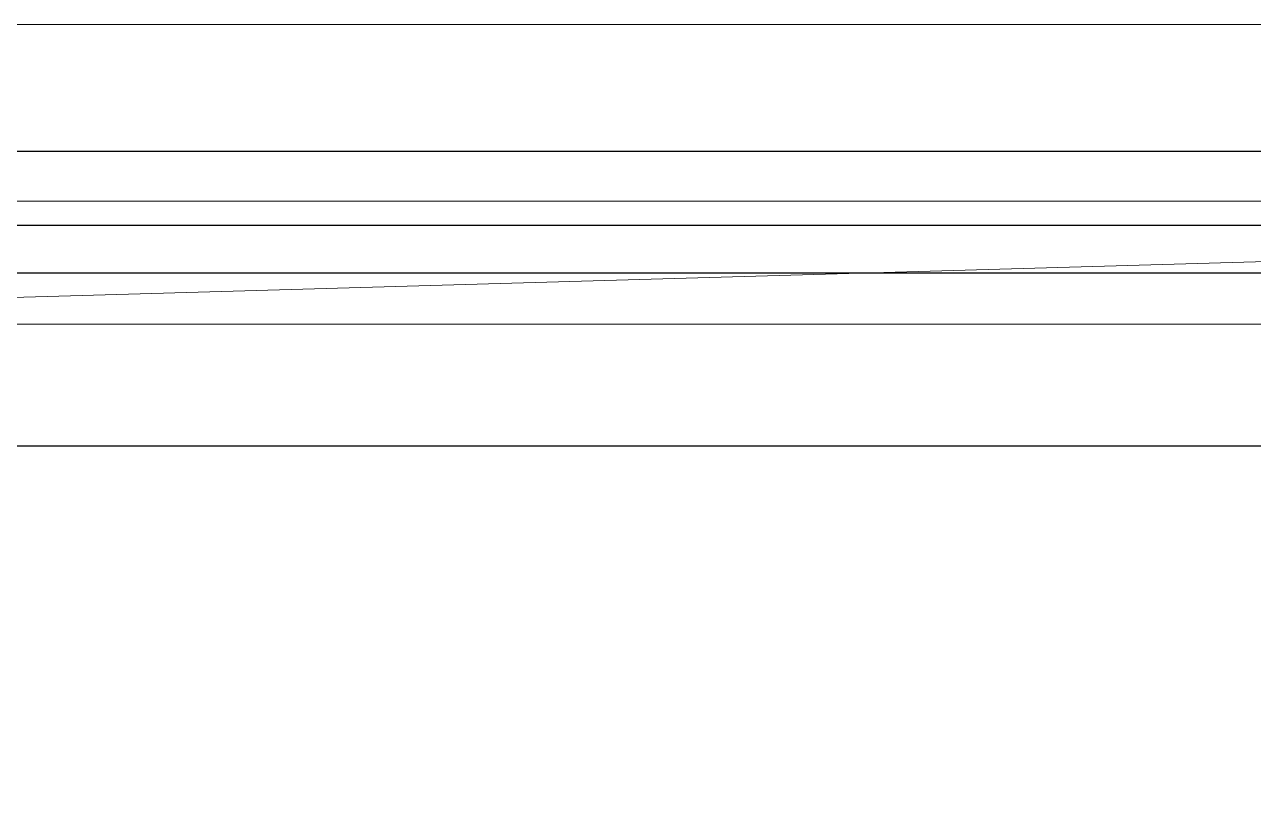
# Model space of a CAD drawing. Header units: millimetres. Extents: x -1 to 471, y -837 to 1.
# Drawn here: x 160.13 to 208.51, y -745.72 to -715.52 of the extents above; entities that cross this region are included whole.
import ezdxf

# ---------------------------------------------------------------- set-up
doc = ezdxf.new("R2010")
doc.units = ezdxf.units.MM
doc.layers.add('IQ_200_2D', color=1, linetype='Continuous')
doc.layers.add('IQ_200_3D', color=1, linetype='Continuous')

msp = doc.modelspace()

# ---------------------------------------------------------------- linework, layer by layer
at = {"layer": 'IQ_200_2D'}
for p, q in [((347, -720.524), (123, -720.524)), ((123, -723.428), (347, -723.428)), ((126, -725.305), (344, -725.305)), ((126, -732.11), (344, -732.11))]:
    msp.add_line(p, q, dxfattribs=at)
at = {"layer": 'IQ_200_3D', "linetype": 'Continuous', "lineweight": 5}
for points in [[(347, -723.428, 1147.918), (123, -723.428, 1147.918), (123, -281.682, 1147.918), (347, -281.682, 1147.918)], [(420, -722.478, 1141.959), (50, -722.478, 1141.959), (50, -298.771, 1141.959), (420, -298.771, 1141.959)], [(420, -298.771, 1147.918), (50, -298.771, 1147.918), (50, -722.478, 1147.918), (420, -722.478, 1147.918)], [(347, -755.283, 931.06), (123.039, -755.283, 931.06), (123.039, -715.524, 928.22), (347, -715.524, 928.22)], [(420, -722.478, 1147.918), (50, -722.478, 1147.918), (50, -722.478, 1141.959), (420, -722.478, 1141.959)], [(347, -723.428, 1221.576), (123, -723.428, 1221.576), (123, -723.428, 1147.918), (347, -723.428, 1147.918)], [(344, -725.305, 1143.219), (126, -725.305, 1143.219), (126, -748.478, 1143.219), (344, -748.478, 1143.219)], [(344, -732.11, 1078.468), (126, -732.11, 1078.468), (126, -725.305, 1143.219), (344, -725.305, 1143.219)], [(347, -758.836, 1073.967), (347, -727.319, 1076.218), (123.039, -727.319, 1076.218), (123.039, -758.836, 1073.967)], [(344, -755.381, 1080.944), (126, -755.381, 1080.944), (126, -732.11, 1078.468), (344, -732.11, 1078.468)]]:
    msp.add_3dface(points, dxfattribs=at)
for points, invisible_edges in [([(70, -291.935, 1140.869), (50, -715.524, 1140.869), (110, -715.524, 1140.869), (360, -715.524, 1140.869)], 13), ([(70, -291.935, 926), (420, -715.524, 926), (50, -715.524, 926), (50, -291.935, 926)], 1), ([(400, -291.935, 1140.869), (70, -291.935, 1140.869), (360, -715.524, 1140.869)], 15), ([(400, -291.935, 926), (420, -291.935, 926), (420, -715.524, 926), (70, -291.935, 926)], 12), ([(347, -714.641, 1242.79), (123, -714.641, 1242.79), (123, -719.408, 1236.576), (347, -719.408, 1236.576)], 4), ([(420, -715.524, 926), (347, -715.524, 928.22), (123.039, -715.524, 928.22), (50, -715.524, 926)], 5), ([(360, -720.524, 1140.869), (360, -715.524, 1140.869), (110, -715.524, 1140.869), (110, -720.524, 1140.869)], 2), ([(347, -719.408, 1236.576), (123, -719.408, 1236.576), (123, -722.405, 1229.341), (347, -722.405, 1229.341)], 5), ([(347, -722.405, 1229.341), (123, -722.405, 1229.341), (123, -723.428, 1221.576), (347, -723.428, 1221.576)], 1)]:
    msp.add_3dface(points, dxfattribs=dict(at, invisible_edges=invisible_edges))

# ---------------------------------------------------------------- meshes
mesh = msp.add_polyface(dxfattribs=at)
corners = [(360, -727.319, 1076.218), (360, -720.524, 1140.869), (110, -720.524, 1140.869), (110, -727.319, 1076.218), (123.039, -727.319, 1076.218), (347, -727.319, 1076.218)]
mesh.append_faces([[corners[k] for k in face] for face in [(5, 0, 1, 4), (2, 3, 4, 1)]], dxfattribs={"vtx2": -1})

doc.saveas('drawing.dxf')
